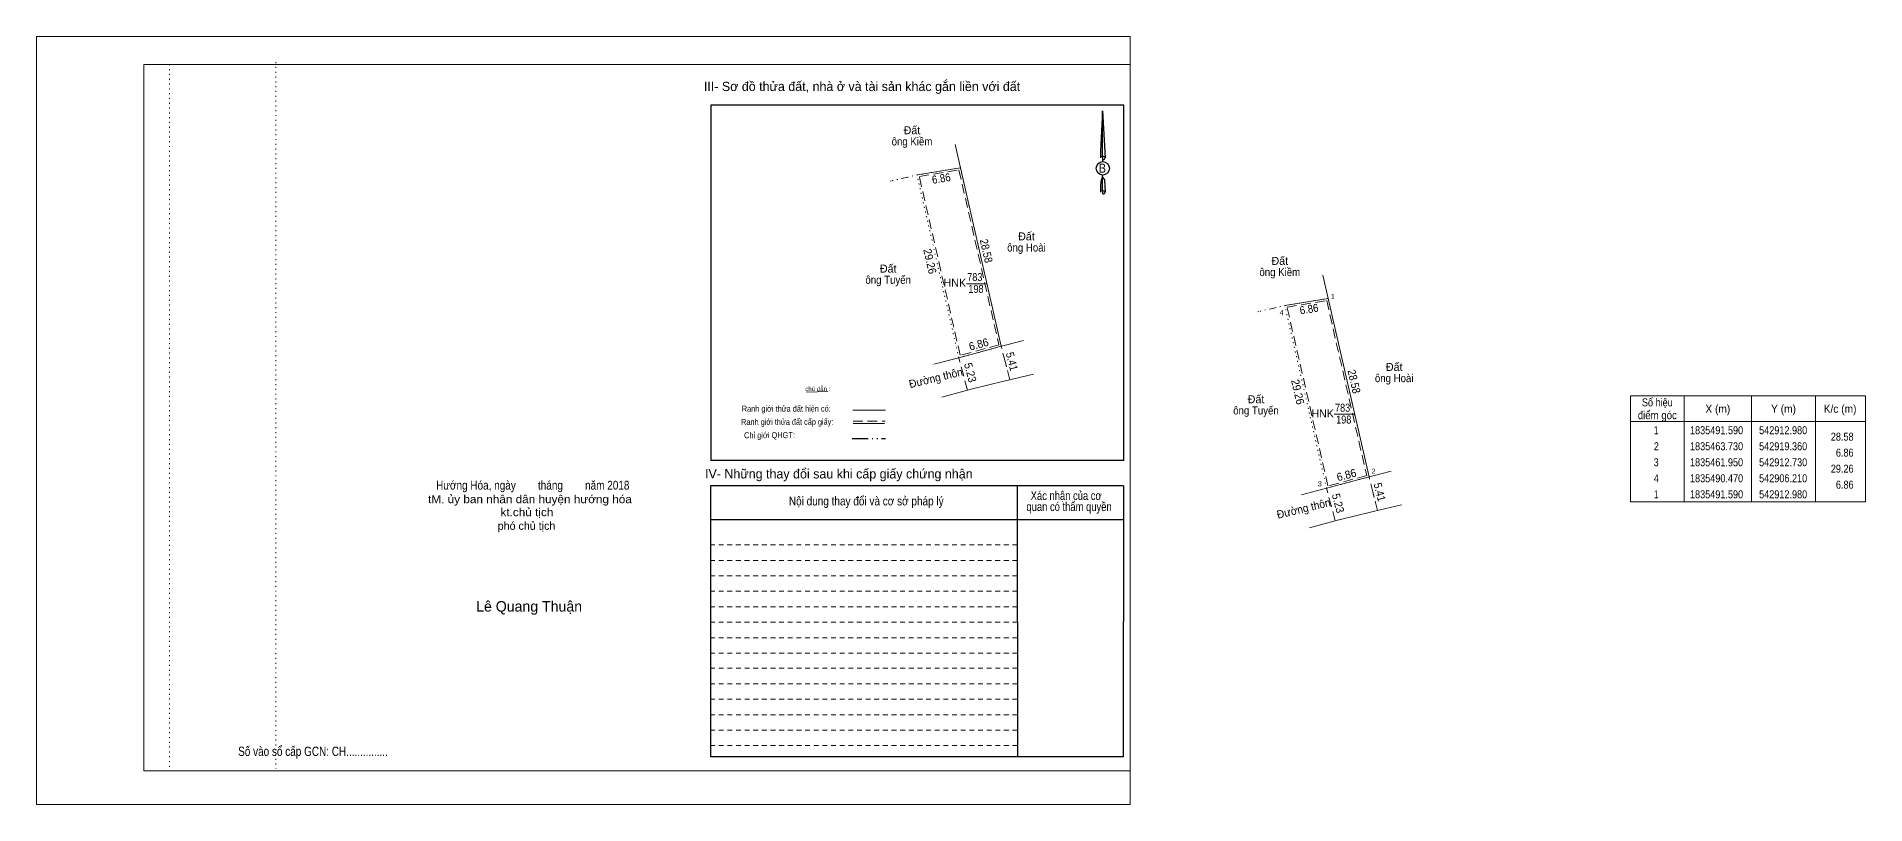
# Model space of a CAD drawing. Header units: metres. Extents: x 542429 to 542997, y 1835412 to 1835555.
# Drawn here: x 542711.3 to 542996.9, y 1835412.6 to 1835532.5 of the extents above; entities that cross this region are included whole.
import ezdxf
from ezdxf.enums import TextEntityAlignment as Align

# ---------------------------------------------------------------- set-up
doc = ezdxf.new("R2010")
doc.units = ezdxf.units.M
doc.header["$LTSCALE"] = 0.5
for name, pattern in [('DASH_DOUBLE_DOT', [9.2, 5, -1.2, 0.3, -1.2, 0.3, -1.2]), ('DOTTED', [1.5, 0.3, -1.2]), ('MEDIUM_DASHED', [4.5, 3, -1.5]), ('SHORT_DASHED', [2.7, 1.5, -1.2])]:
    doc.linetypes.add(name, pattern=pattern)
for name, color, linetype, lineweight in [('1', 7, 'Continuous', 13), ('10', 7, 'Continuous', 13), ('18', 7, 'Continuous', 25), ('23', 7, 'Continuous', 13), ('28', 7, 'SHORT_DASHED', 13), ('5', 7, 'DASH_DOUBLE_DOT', 13), ('51', 7, 'Continuous', 13), ('55', 7, 'Continuous', 13), ('63', 7, 'Continuous', 13), ('7', 7, 'Continuous', 13)]:
    doc.layers.add(name, color=color, linetype=linetype, lineweight=lineweight)

msp = doc.modelspace()

# ---------------------------------------------------------------- linework, layer by layer
at = {"layer": '1'}
for p, q in [((542728.03, 1835528.13), (542882.08, 1835528.13)), ((542728.03, 1835417.83), (542728.03, 1835528.13)), ((542882.08, 1835528.13), (542882.08, 1835416.94)), ((542903.85, 1835489.93), (542904.7, 1835490.12)), ((542728.03, 1835417.83), (542882.08, 1835417.83))]:
    msp.add_line(p, q, dxfattribs=at)
at = {"layer": '1', "linetype": 'DOTTED'}
for p, q in [((542732.02, 1835528.13), (542732.02, 1835417.83)), ((542748.65, 1835528.47), (542748.65, 1835418.16)), ((542902.34, 1835489.59), (542903.85, 1835489.93)), ((542904.7, 1835490.12), (542906.21, 1835490.47)), ((542912.73, 1835461.95), (542906.21, 1835490.47)), ((542902.02, 1835489.52), (542902.34, 1835489.59))]:
    msp.add_line(p, q, dxfattribs=at)
at = {"layer": '1'}
msp.add_lwpolyline([(542711.26, 1835412.61), (542882.08, 1835412.61), (542882.08, 1835532.46), (542711.26, 1835532.46)], close=True, dxfattribs=at)
msp.add_lwpolyline([(542734.25, 1835528.13), (542882.08, 1835528.13), (542882.08, 1835417.83), (542734.25, 1835417.83)], dxfattribs=at)
at = {"layer": '1', "linetype": 'DOTTED'}
msp.add_lwpolyline([(542912.98, 1835491.59), (542919.36, 1835463.73), (542912.73, 1835461.95), (542906.21, 1835490.47)], close=True, dxfattribs=at)
at = {"layer": '1', "linetype": 'MEDIUM_DASHED'}
msp.add_lwpolyline([(542912.75, 1835491.25), (542919, 1835463.94), (542912.95, 1835462.32), (542906.57, 1835490.23)], close=True, dxfattribs=at)
at = {"layer": '10'}
for p, q in [((542920.01, 1835458.33), (542924.42, 1835459.38)), ((542919.78, 1835458.27), (542920.01, 1835458.33))]:
    msp.add_line(p, q, dxfattribs=at)
msp.add_lwpolyline([(542914.65, 1835457.04), (542914.69, 1835457.05), (542919.78, 1835458.27)], dxfattribs=at)
at = {"layer": '18'}
for p, q in [((542877.76, 1835520.89), (542878.14, 1835513.54)), ((542877.76, 1835520.89), (542878.14, 1835513.54)), ((542877.76, 1835520.89), (542878.14, 1835513.54)), ((542877.45, 1835514.65), (542877.4, 1835513.55)), ((542877.76, 1835513.75), (542877.76, 1835513.49)), ((542877.76, 1835513.49), (542877.76, 1835513.29)), ((542877.76, 1835513.29), (542877.76, 1835512.99)), ((542877.76, 1835513.29), (542877.76, 1835512.99)), ((542877.76, 1835513.29), (542877.76, 1835512.99)), ((542878.14, 1835513.54), (542878.14, 1835513.55)), ((542877.76, 1835510.52), (542877.76, 1835510.82)), ((542877.76, 1835510.52), (542877.76, 1835510.82)), ((542877.76, 1835510.52), (542877.76, 1835510.82)), ((542877.76, 1835510.52), (542878.04, 1835510.11)), ((542877.76, 1835510.52), (542878.04, 1835510.11)), ((542877.76, 1835510.52), (542878.04, 1835510.11)), ((542878.04, 1835510.11), (542878.14, 1835508.18)), ((542878.04, 1835510.11), (542878.14, 1835508.18)), ((542878.04, 1835510.11), (542878.14, 1835508.18)), ((542877.76, 1835508.43), (542877.76, 1835508.15)), ((542877.76, 1835508.15), (542877.76, 1835507.93)), ((542878.14, 1835508.18), (542878.14, 1835508.2))]:
    msp.add_line(p, q, dxfattribs=at)
for points in [[(542877.76, 1835513.75), (542877.76, 1835520.89), (542877.45, 1835514.65)], [(542877.76, 1835508.43), (542877.76, 1835510.52), (542877.52, 1835510.11), (542877.45, 1835509.32), (542877.4, 1835508.2)]]:
    msp.add_lwpolyline(points, dxfattribs=at)
msp.add_ellipse((542877.7767, 1835511.8975), major_axis=(0, 1.0471), ratio=0.983453, dxfattribs=at)
for centre, start_param, end_param in [((542877.7771, 1835513.511), 1.57079633, 3.07445202), ((542877.7771, 1835513.511), 0.06714063, 1.57079633), ((542877.7771, 1835513.511), 4.71238898, 6.28318531), ((542877.7771, 1835508.1668), 2.49106941, 3.07427841), ((542877.7771, 1835508.1668), 1.57079633, 2.49106941), ((542877.7771, 1835508.1668), 0.06714063, 1.57079633), ((542877.7771, 1835508.1668), 4.71238898, 6.28318531)]:
    msp.add_ellipse(centre, major_axis=(0.3775, 0), ratio=0.655448, start_param=start_param, end_param=end_param, dxfattribs=at)
at = {"layer": '23'}
for p, q in [((542920.01, 1835463.9), (542922.82, 1835464.63)), ((542912.73, 1835461.95), (542908.84, 1835460.93)), ((542919.36, 1835463.73), (542920.01, 1835463.9)), ((542914.65, 1835457.04), (542910.07, 1835455.8))]:
    msp.add_line(p, q, dxfattribs=at)
at = {"layer": '28', "linetype": 'Continuous', "lineweight": 25}
for p, q in [((542881.09, 1835466.3), (542816.54, 1835466.3)), ((542864.42, 1835462.35), (542864.45, 1835420.02)), ((542881, 1835462.35), (542880.99, 1835420.02)), ((542880.99, 1835457.01), (542816.51, 1835457.01)), ((542880.99, 1835420.02), (542816.51, 1835420.02))]:
    msp.add_line(p, q, dxfattribs=at)
at = {"layer": '28'}
for p, q in [((542864.44, 1835453.11), (542816.51, 1835453.11)), ((542864.44, 1835450.7), (542816.51, 1835450.7)), ((542864.44, 1835448.28), (542816.51, 1835448.28)), ((542864.44, 1835445.87), (542816.51, 1835445.87)), ((542864.44, 1835443.46), (542816.51, 1835443.46)), ((542864.44, 1835441.04), (542816.51, 1835441.04)), ((542864.44, 1835438.62), (542816.51, 1835438.62)), ((542864.45, 1835436.23), (542816.51, 1835436.23)), ((542864.45, 1835433.85), (542816.51, 1835433.85)), ((542864.45, 1835431.44), (542816.51, 1835431.44)), ((542864.45, 1835429.02), (542816.51, 1835429.02)), ((542864.45, 1835426.61), (542816.51, 1835426.61)), ((542864.45, 1835424.2), (542816.51, 1835424.2)), ((542864.45, 1835421.8), (542816.51, 1835421.8))]:
    msp.add_line(p, q, dxfattribs=at)
at = {"layer": '28', "linetype": 'Continuous', "lineweight": 25}
for points in [[(542881.09, 1835466.3), (542881.09, 1835521.74), (542816.54, 1835521.74), (542816.54, 1835466.3)], [(542881, 1835462.35), (542816.51, 1835462.35), (542816.51, 1835420.02)]]:
    msp.add_lwpolyline(points, dxfattribs=at)
at = {"layer": '5', "lineweight": 25}
msp.add_line((542838.64, 1835469.75), (542843.86, 1835469.75), dxfattribs=at)
at = {"layer": '51'}
for p, q in [((542906.21, 1835490.47), (542912.98, 1835491.59)), ((542912.73, 1835461.95), (542915.82, 1835462.78)), ((542915.82, 1835462.78), (542919.36, 1835463.73))]:
    msp.add_line(p, q, dxfattribs=at)
at = {"layer": '55'}
for p, q in [((542838.76, 1835474.14), (542843.86, 1835474.14)), ((542838.82, 1835472.08), (542843.68, 1835472.08)), ((542838.82, 1835472.08), (542843.68, 1835472.08))]:
    msp.add_line(p, q, dxfattribs=at)
at = {"layer": '55', "linetype": 'MEDIUM_DASHED'}
msp.add_line((542838.8, 1835472.45), (542843.78, 1835472.45), dxfattribs=at)
at = {"layer": '63'}
for p, q in [((542968.59, 1835476.36), (542968.59, 1835459.86)), ((542979.09, 1835476.36), (542979.09, 1835459.86)), ((542989.09, 1835476.36), (542989.09, 1835459.86)), ((542913.92, 1835473.5), (542917.08, 1835473.5)), ((542960.19, 1835472.36), (542996.89, 1835472.36))]:
    msp.add_line(p, q, dxfattribs=at)
at = {"layer": '63', "linetype": 'MEDIUM_DASHED'}
for p, q in [((542914.07, 1835456.89), (542912.73, 1835461.95)), ((542920.01, 1835461.21), (542919.36, 1835463.73))]:
    msp.add_line(p, q, dxfattribs=at)
at = {"layer": '63'}
msp.add_lwpolyline([(542912.15, 1835495.21), (542912.98, 1835491.59), (542919.36, 1835463.73)], dxfattribs=at)
msp.add_lwpolyline([(542960.19, 1835476.36), (542996.89, 1835476.36), (542996.89, 1835459.86), (542960.19, 1835459.86)], close=True, dxfattribs=at)
at = {"layer": '63', "linetype": 'MEDIUM_DASHED'}
msp.add_lwpolyline([(542920.71, 1835458.49), (542920.18, 1835460.54), (542920.01, 1835461.21)], dxfattribs=at)
at = {"layer": '7', "linetype": 'DOTTED'}
for p, q in [((542844.58, 1835509.91), (542844.9, 1835509.98)), ((542844.9, 1835509.98), (542846.41, 1835510.32)), ((542847.26, 1835510.51), (542848.77, 1835510.86)), ((542855.29, 1835482.34), (542848.77, 1835510.86))]:
    msp.add_line(p, q, dxfattribs=at)
at = {"layer": '7'}
for p, q in [((542846.41, 1835510.32), (542847.26, 1835510.51)), ((542848.77, 1835510.86), (542855.54, 1835511.98)), ((542856.48, 1835493.89), (542859.64, 1835493.89)), ((542858.38, 1835483.17), (542861.92, 1835484.12)), ((542861.92, 1835484.12), (542862.57, 1835484.29)), ((542862.57, 1835484.29), (542865.38, 1835485.02)), ((542855.29, 1835482.34), (542851.4, 1835481.32)), ((542855.29, 1835482.34), (542858.38, 1835483.17)), ((542862.34, 1835478.66), (542862.57, 1835478.72)), ((542862.57, 1835478.72), (542866.98, 1835479.77)), ((542831.52, 1835476.98), (542834.86, 1835477.04)), ((542857.21, 1835477.43), (542852.63, 1835476.19))]:
    msp.add_line(p, q, dxfattribs=at)
at = {"layer": '7', "linetype": 'MEDIUM_DASHED'}
for p, q in [((542862.57, 1835481.6), (542861.92, 1835484.12)), ((542856.63, 1835477.28), (542855.29, 1835482.34))]:
    msp.add_line(p, q, dxfattribs=at)
at = {"layer": '7'}
for points in [[(542854.71, 1835515.6), (542855.54, 1835511.98), (542861.92, 1835484.12)], [(542857.21, 1835477.43), (542857.25, 1835477.44), (542862.34, 1835478.66)]]:
    msp.add_lwpolyline(points, dxfattribs=at)
at = {"layer": '7', "linetype": 'DOTTED'}
msp.add_lwpolyline([(542855.54, 1835511.98), (542861.92, 1835484.12), (542855.29, 1835482.34), (542848.77, 1835510.86)], close=True, dxfattribs=at)
at = {"layer": '7', "linetype": 'MEDIUM_DASHED'}
msp.add_lwpolyline([(542855.31, 1835511.64), (542861.56, 1835484.33), (542855.51, 1835482.71), (542849.13, 1835510.62)], close=True, dxfattribs=at)
msp.add_lwpolyline([(542863.27, 1835478.88), (542862.74, 1835480.93), (542862.57, 1835481.6)], dxfattribs=at)

# ---------------------------------------------------------------- texts
at = {"layer": '1'}
msp.add_text('HNK', height=1.25, dxfattribs=at).set_placement((542912.115, 1835473.01), align=Align.CENTER)
at = {"layer": '1', "width": 0.85}
for s, p in [('783', (542915.235, 1835473.91)), ('198', (542915.415, 1835472.06))]:
    msp.add_text(s, height=1.25, dxfattribs=at).set_placement(p, align=Align.CENTER)
at = {"layer": '18'}
for s, height, width, p in [('B', 1.438, 0.85, (542877.73, 1835511.2)), ('Hướng Hóa, ngày        tháng        năm 2018', 1.37, 0.85, (542788.755, 1835461.75)), ('tM. ủy ban nhân dân huyện hướng hóa', 1.248, 1.1, (542788.32, 1835459.63)), ('kt.chủ tịch', 1.248, 1.1, (542787.84, 1835457.6)), ('Số vào sổ cấp GCN: CH...............', 1.456, 0.8, (542754.425, 1835420.17))]:
    msp.add_text(s, height=height, dxfattribs=dict(at, width=width)).set_placement(p, align=Align.CENTER)
for s, height, p in [('phó chủ tịch', 1.248, (542787.78, 1835455.47)), ('Lê Quang Thuận', 1.648, (542788.185, 1835442.7))]:
    msp.add_text(s, height=height, dxfattribs=at).set_placement(p, align=Align.CENTER)
at = {"layer": '28'}
for s, p in [('III- Sơ đồ thửa đất, nhà ở và tài sản khác gắn liền với đất', (542840.18, 1835523.96)), ('IV- Những thay đổi sau khi cấp giấy chứng nhận', (542836.555, 1835463.49))]:
    msp.add_text(s, height=1.456, dxfattribs=at).set_placement(p, align=Align.CENTER)
for s, width, p in [('Xác nhận của cơ', 0.8, (542872.065, 1835460.12)), ('Nội dung thay đổi và cơ sở pháp lý', 0.85, (542840.84, 1835459.28)), (' quan có thẩm quyền', 0.8, (542872.31, 1835458.4))]:
    msp.add_text(s, height=1.373, dxfattribs=dict(at, width=width)).set_placement(p, align=Align.CENTER)
at = {"layer": '51', "width": 0.9}
for s, p in [('ông Kiềm', (542905.425, 1835495.08)), ('ông Hoài', (542923.295, 1835478.52)), ('ông Tuyến', (542901.705, 1835473.48))]:
    msp.add_text(s, height=1.25, dxfattribs=at).set_placement(p, align=Align.CENTER)
at = {"layer": '51'}
for p in [(542905.42, 1835496.83), (542923.3, 1835480.27), (542901.71, 1835475.23)]:
    msp.add_text('Đất', height=1.25, dxfattribs=at).set_placement(p, align=Align.CENTER)
at = {"layer": '55'}
for s, height, width, p in [('Ranh giới thửa đất cấp giấy:', 0.9355, 0.8, (542828.5039, 1835471.8551)), ('Ranh giới thửa đất hiện có:', 0.9395, 0.8, (542828.3489, 1835473.9146)), ('Chỉ giới QHGT:', 0.9355, 0.85, (542825.7289, 1835469.7787))]:
    msp.add_text(s, height=height, rotation=0.135, dxfattribs=dict(at, width=width)).set_placement(p, align=Align.CENTER)
at = {"layer": '63'}
for s, rotation, width, p in [('6.86', 9.394, 0.9, (542910.093, 1835489.3153)), ('29.26', 282.877, 0.95, (542907.6245, 1835476.8593)), ('28.58', 282.898, 0.9, (542916.4206, 1835478.4795)), ('6.86', 15.028, 0.95, (542916.003, 1835463.4362)), ('5.41', 284.421, 0.9, (542920.4227, 1835461.2106)), ('Đường thôn', 13.483, 0.95, (542909.2893, 1835458.1897)), ('5.23', 284.799, 0.95, (542913.9311, 1835459.4696))]:
    msp.add_text(s, height=1.25, rotation=rotation, dxfattribs=dict(at, width=width)).set_placement(p, align=Align.CENTER)
for s, height, width, p in [(' 1', 0.8, 0.9, (542914.02, 1835491.49)), (' 4', 0.8, 0.95, (542906.02, 1835488.96)), ('28.58', 1.25, 0.85, (542995.04, 1835469.39)), ('6.86', 1.25, 0.85, (542995.04, 1835466.89)), (' 2', 0.8, 0.9, (542920.37, 1835464.22)), ('29.26', 1.25, 0.85, (542995.04, 1835464.39)), (' 3', 0.8, 0.95, (542911.99, 1835462.25)), ('6.86', 1.25, 0.85, (542995.04, 1835461.89))]:
    msp.add_text(s, height=height, dxfattribs=dict(at, width=width)).set_placement(p, align=Align.RIGHT)
for s, width, p in [('Số hiệu', 0.85, (542964.39, 1835474.74)), ('điểm góc', 0.9, (542964.39, 1835472.74)), ('X (m)', 0.95, (542973.84, 1835473.74)), ('Y (m)', 0.95, (542984.095, 1835473.74)), ('K/c (m)', 0.95, (542992.935, 1835473.74)), (' 1', 0.75, (542964.04, 1835470.39)), ('1835491.590', 0.85, (542973.64, 1835470.39)), ('542912.980', 0.85, (542984.04, 1835470.39)), (' 2', 0.85, (542964.045, 1835467.89)), ('1835463.730', 0.85, (542973.64, 1835467.89)), ('542919.360', 0.85, (542984.04, 1835467.89)), (' 4', 0.85, (542964.04, 1835462.89)), (' 3', 0.8, (542964.035, 1835465.39)), ('1835461.950', 0.85, (542973.64, 1835465.39)), ('1835490.470', 0.85, (542973.64, 1835462.89)), ('542912.730', 0.85, (542984.04, 1835465.39)), ('542906.210', 0.85, (542984.04, 1835462.89)), (' 1', 0.75, (542964.04, 1835460.39)), ('1835491.590', 0.85, (542973.64, 1835460.39)), ('542912.980', 0.85, (542984.04, 1835460.39))]:
    msp.add_text(s, height=1.25, dxfattribs=dict(at, width=width)).set_placement(p, align=Align.CENTER)
at = {"layer": '7'}
for s, p in [('Đất', (542847.98, 1835517.22)), ('Đất', (542865.86, 1835500.66)), ('Đất', (542844.27, 1835495.62)), ('HNK', (542854.675, 1835493.4))]:
    msp.add_text(s, height=1.25, dxfattribs=at).set_placement(p, align=Align.CENTER)
for s, width, p in [('ông Kiềm', 0.9, (542847.985, 1835515.47)), ('ông Hoài', 0.9, (542865.855, 1835498.91)), ('783', 0.85, (542857.795, 1835494.3)), ('ông Tuyến', 0.9, (542844.265, 1835493.87)), ('198', 0.85, (542857.975, 1835492.45))]:
    msp.add_text(s, height=1.25, dxfattribs=dict(at, width=width)).set_placement(p, align=Align.CENTER)
for s, rotation, width, p in [('6.86', 9.394, 0.9, (542852.653, 1835509.7053)), ('29.26', 282.877, 0.95, (542850.1845, 1835497.2493)), ('28.58', 282.898, 0.9, (542858.9806, 1835498.8695)), ('6.86', 15.028, 0.95, (542858.563, 1835483.8262)), ('5.23', 284.799, 0.95, (542856.4911, 1835479.8596)), ('5.41', 284.421, 0.9, (542862.9827, 1835481.6006)), ('Đường thôn', 13.483, 0.95, (542851.8493, 1835478.5797))]:
    msp.add_text(s, height=1.25, rotation=rotation, dxfattribs=dict(at, width=width)).set_placement(p, align=Align.CENTER)
msp.add_text('chú dẫn :', height=0.6916, rotation=359.974, dxfattribs=at).set_placement((542833.2798, 1835477.119), align=Align.CENTER)

doc.saveas('drawing.dxf')
